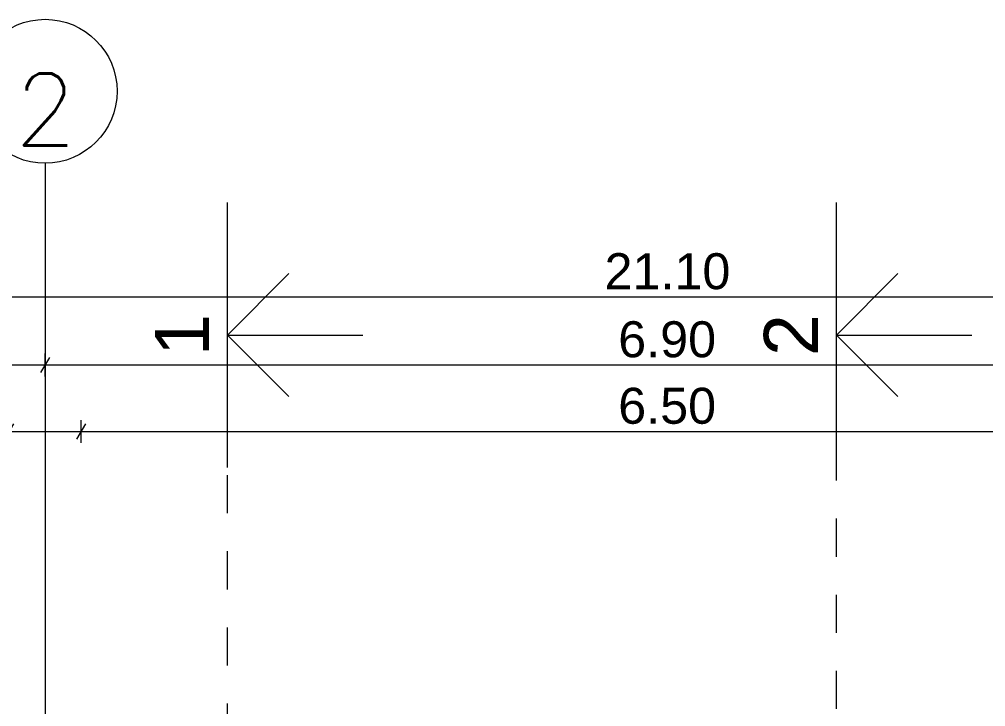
# Model space of a CAD drawing. Header units: millimetres. Extents: x 476571643 to 477489869, y 4620928210 to 4621294454.
# Drawn here: x 477223679 to 477229047, y 4621045027 to 4621048848 of the extents above; entities that cross this region are included whole.
import ezdxf

# ---------------------------------------------------------------- set-up
doc = ezdxf.new("R2010")
doc.units = ezdxf.units.MM
doc.header["$MEASUREMENT"] = 0
doc.linetypes.add('Dashed', pattern=[423.333333, 211.666667, -211.666667])
for name, color, linetype, lineweight in [('0_Pen_No__42_Pen_No__250_Pen_No__5', 5, 'Continuous', 0), ('Annotation - Text_Pen_No__7_Pen_No__5', 5, 'Continuous', 0), ('New_._Pen_No__1', 1, 'Continuous', 0), ('New_shenobebi_Pen_No__1', 1, 'Continuous', 0), ('zoma_Pen_No__142', 142, 'Continuous', 0), ('zoma_Pen_No__5_Pen_No__5', 5, 'Continuous', 0)]:
    doc.layers.add(name, color=color, linetype=linetype, lineweight=lineweight)
doc.layers.add('zoma', color=7, linetype='Continuous')
doc.styles.add('GENERATED_STYLE_1', font='arial.ttf')
doc.styles.add('GENERATED_STYLE_2', font='arial.ttf')
doc.dimstyles.new('GENERATED_STYLE__3', dxfattribs={"dimtxt": 200, "dimasz": 64.421331, "dimexe": 0.18, "dimexo": 3, "dimgap": 0.09, "dimtad": 1, "dimtih": 1, "dimtoh": 1, "dimlfac": 0.001, "dimzin": 0, "dimdsep": 46, "dimtxsty": 'GENERATED_STYLE_2', "dimblk": 'ARROWHEAD_2', "dimblk1": 'ARROWHEAD_2', "dimblk2": 'ARROWHEAD_2', "dimcen": 0.09, "dimclrd": 142, "dimclre": 142, "dimclrt": 142, "dimadec": 0, "dimazin": 0, "dimtfac": 1, "dimtdec": 4, "dimtmove": 0, "dimatfit": 3, "dimfxl": 1, "dimtolj": 1, "dimtzin": 0, "dimarcsym": 0})

# ---------------------------------------------------------------- blocks, each defined once
blk = doc.blocks.new('*D1233', base_point=(476844527.1, 4621385791))
at = {"layer": 'zoma_Pen_No__142', "color": 142, "linetype": 'Continuous', "lineweight": 0, "transparency": 16777216}
for p, q in [((477223621.8, 4621046493.3), (477223621.8, 4621046620.4)), ((477224021.8, 4621046493.3), (477224021.8, 4621046620.4)), ((477223646.3, 4621046599.2), (477223597.3, 4621046514.5)), ((477223621.8, 4621046556.8), (477224021.8, 4621046556.8)), ((477224046.3, 4621046599.2), (477223997.3, 4621046514.5))]:
    blk.add_line(p, q, dxfattribs=at)
blk = doc.blocks.new('ARROWHEAD_2')
at = {"color": 0, "linetype": 'Continuous', "lineweight": 0}
for p, q in [((0, 0), (-1, 0)), ((-0.378, -0.655), (0.378, 0.655))]:
    blk.add_line(p, q, dxfattribs=at)
blk = doc.blocks.new('*D1234', base_point=(476844527.1, 4621385791))
at = {"layer": 'zoma_Pen_No__142', "color": 142, "linetype": 'Continuous', "lineweight": 0, "transparency": 16777216}
for p, q in [((477224021.8, 4621046493.3), (477224021.8, 4621046620.4)), ((477230521.8, 4621046493.3), (477230521.8, 4621046620.4)), ((477224046.3, 4621046599.2), (477223997.3, 4621046514.5)), ((477224021.8, 4621046556.8), (477230521.8, 4621046556.8)), ((477230546.3, 4621046599.2), (477230497.3, 4621046514.5))]:
    blk.add_line(p, q, dxfattribs=at)
at = {"layer": 'zoma_Pen_No__142', "color": 142, "lineweight": 0, "transparency": 16777216, "char_height": 200, "attachment_point": 7, "style": 'GENERATED_STYLE_2'}
for s, insert in [('\\A1;{\\pql;\\fArial CYR|b0|i0|c204|p34;6.50}', (477227005.8, 4621046596.8)), ('\\A1;{\\pql;\\fArial CYR|b0|i0|c204|p34;0.40}', (477229965.2, 4621046596.8))]:
    blk.add_mtext(s, dxfattribs=dict(at, insert=insert))
blk = doc.blocks.new('*D1238', base_point=(476844527.1, 4621385791))
at = {"layer": 'zoma_Pen_No__142', "color": 142, "linetype": 'Continuous', "lineweight": 0, "transparency": 16777216}
for p, q in [((477216921.8, 4621046862.9), (477216921.8, 4621046990)), ((477223821.8, 4621046862.9), (477223821.8, 4621046990)), ((477216880.4, 4621046926.5), (477216921.8, 4621046926.5)), ((477216946.3, 4621046968.8), (477216897.3, 4621046884.1)), ((477216921.8, 4621046926.5), (477223821.8, 4621046926.5)), ((477223846.3, 4621046968.8), (477223797.3, 4621046884.1))]:
    blk.add_line(p, q, dxfattribs=at)
at = {"layer": 'zoma_Pen_No__142', "color": 142, "lineweight": 0, "transparency": 16777216, "insert": (477220105.8, 4621046966.5), "char_height": 200, "attachment_point": 7, "style": 'GENERATED_STYLE_2'}
blk.add_mtext('\\A1;{\\pql;\\fArial CYR|b0|i0|c204|p34;6.90}', dxfattribs=at)
blk = doc.blocks.new('*D1239', base_point=(476844527.1, 4621385791))
at = {"layer": 'zoma_Pen_No__142', "color": 142, "linetype": 'Continuous', "lineweight": 0, "transparency": 16777216}
for p, q in [((477223821.8, 4621046862.9), (477223821.8, 4621046990)), ((477230721.8, 4621046862.9), (477230721.8, 4621046990)), ((477223846.3, 4621046968.8), (477223797.3, 4621046884.1)), ((477223821.8, 4621046926.5), (477230721.8, 4621046926.5)), ((477230746.3, 4621046968.8), (477230697.3, 4621046884.1))]:
    blk.add_line(p, q, dxfattribs=at)
at = {"layer": 'zoma_Pen_No__142', "color": 142, "lineweight": 0, "transparency": 16777216, "insert": (477227005.8, 4621046966.5), "char_height": 200, "attachment_point": 7, "style": 'GENERATED_STYLE_2'}
blk.add_mtext('\\A1;{\\pql;\\fArial CYR|b0|i0|c204|p34;6.90}', dxfattribs=at)
blk = doc.blocks.new('*D1241', base_point=(476844527.1, 4621385791))
at = {"layer": 'zoma_Pen_No__142', "color": 142, "linetype": 'Continuous', "lineweight": 0, "transparency": 16777216}
for p, q in [((477216721.8, 4621047241.2), (477216721.8, 4621047368.3)), ((477237821.8, 4621047241.2), (477237821.8, 4621047368.3)), ((477216680.4, 4621047304.8), (477216721.8, 4621047304.8)), ((477216746.3, 4621047347.2), (477216697.3, 4621047262.4)), ((477216721.8, 4621047304.8), (477237821.8, 4621047304.8)), ((477237797.3, 4621047262.4), (477237846.3, 4621047347.2)), ((477237821.8, 4621047304.8), (477237863.3, 4621047304.8))]:
    blk.add_line(p, q, dxfattribs=at)
at = {"layer": 'zoma_Pen_No__142', "color": 142, "lineweight": 0, "transparency": 16777216, "insert": (477226929.9, 4621047344.8), "char_height": 200, "attachment_point": 7, "style": 'GENERATED_STYLE_2'}
blk.add_mtext('\\A1;{\\pql;\\fArial CYR|b0|i0|c204|p34;21.10}', dxfattribs=at)

msp = doc.modelspace()

# ---------------------------------------------------------------- linework, layer by layer
at = {"layer": '0_Pen_No__42_Pen_No__250_Pen_No__5', "color": 5, "linetype": 'Continuous', "lineweight": 0}
msp.add_circle((477223821.818, 4621048447.708), 400, dxfattribs=at)
msp.add_circle((477223821.818, 4621048447.708), 400, dxfattribs=at)
at = {"layer": 'New_shenobebi_Pen_No__1', "color": 1, "linetype": 'Dashed', "lineweight": 0}
for points in [[(477226432.938, 4621023000.913), (477226432.938, 4621042292.569), (477224834.466, 4621042292.569), (477224834.466, 4621047829.779)], [(477228218.055, 4621023000.913), (477228218.055, 4621047829.779)]]:
    msp.add_lwpolyline(points, dxfattribs=at)
at = {"layer": 'New_shenobebi_Pen_No__1', "color": 1, "linetype": 'Continuous', "lineweight": 0}
for points in [[(477224834.466, 4621046356.032), (477224834.466, 4621047829.779)], [(477228218.055, 4621046356.032), (477228218.055, 4621047829.779)], [(477224834.466, 4621047092.905), (477225175.611, 4621047434.05)], [(477228218.055, 4621047092.905), (477228559.201, 4621047434.05)], [(477224834.466, 4621047092.905), (477225587.464, 4621047092.905)], [(477224834.466, 4621047092.905), (477225175.611, 4621046751.76)], [(477228218.055, 4621047092.905), (477228971.053, 4621047092.905)], [(477228218.055, 4621047092.905), (477228559.201, 4621046751.76)]]:
    msp.add_lwpolyline(points, dxfattribs=at)
at = {"layer": 'zoma_Pen_No__5_Pen_No__5', "color": 5, "linetype": 'Continuous', "lineweight": 0}
msp.add_line((477223821.818, 4621048047.708), (477223821.818, 4621023336.902), dxfattribs=at)

# ---------------------------------------------------------------- texts
at = {"layer": 'Annotation - Text_Pen_No__7_Pen_No__5', "color": 5, "linetype": 'Continuous', "lineweight": 0, "insert": (477223823.975, 4621048546.745), "char_height": 400, "attachment_point": 2}
msp.add_mtext('\\A1;{\\pqc;\\Ftxt.shx;2}', dxfattribs=at)
at = {"layer": 'New_._Pen_No__1', "color": 1, "linetype": 'Continuous', "lineweight": 0, "char_height": 300, "attachment_point": 2, "rotation": 90, "style": 'GENERATED_STYLE_1'}
for s, insert in [('\\A1;{\\pqc;\\fArial|b0|i0|c0|p34;1}', (477224431.608, 4621047092.905)), ('\\A1;{\\pqc;\\fArial|b0|i0|c0|p34;2}', (477227815.198, 4621047092.905))]:
    msp.add_mtext(s, dxfattribs=dict(at, insert=insert))

# ---------------------------------------------------------------- dimensions: what is measured, and where the dimension line sits
at = {"layer": 'zoma', "color": 142, "linetype": 'Continuous', "lineweight": 0}
for base, p1, p2, picture, middle in [((477223821.818, 4621046926.453), (477216921.818, 4621047219.525), (477223821.818, 4621047651.685), '*D1238', (477220365.525, 4621047066.453)), ((477230721.818, 4621046926.453), (477223821.818, 4621047651.685), (477230721.818, 4621047585.883), '*D1239', (477227265.525, 4621047066.453)), ((477237821.818, 4621047304.771), (477216721.818, 4621043532.54), (477237821.818, 4621043532.54), '*D1241', (477227265.876, 4621047444.771)), ((477230521.818, 4621046556.844), (477224021.818, 4621043132.543), (477230521.818, 4621043179.593), '*D1234', (477227265.525, 4621046696.844)), ((477224021.818, 4621046556.844), (477223621.818, 4621043132.543), (477224021.818, 4621043132.543), '*D1233', (477223324.97, 4621046696.844))]:
    dim = msp.add_linear_dim(base=base, p1=p1, p2=p2, dimstyle='GENERATED_STYLE__3', dxfattribs=at)
    dim.commit()
    dim.dimension.update_dxf_attribs({"geometry": picture, "text_midpoint": middle, "dimtype": 160})

doc.saveas('drawing.dxf')
